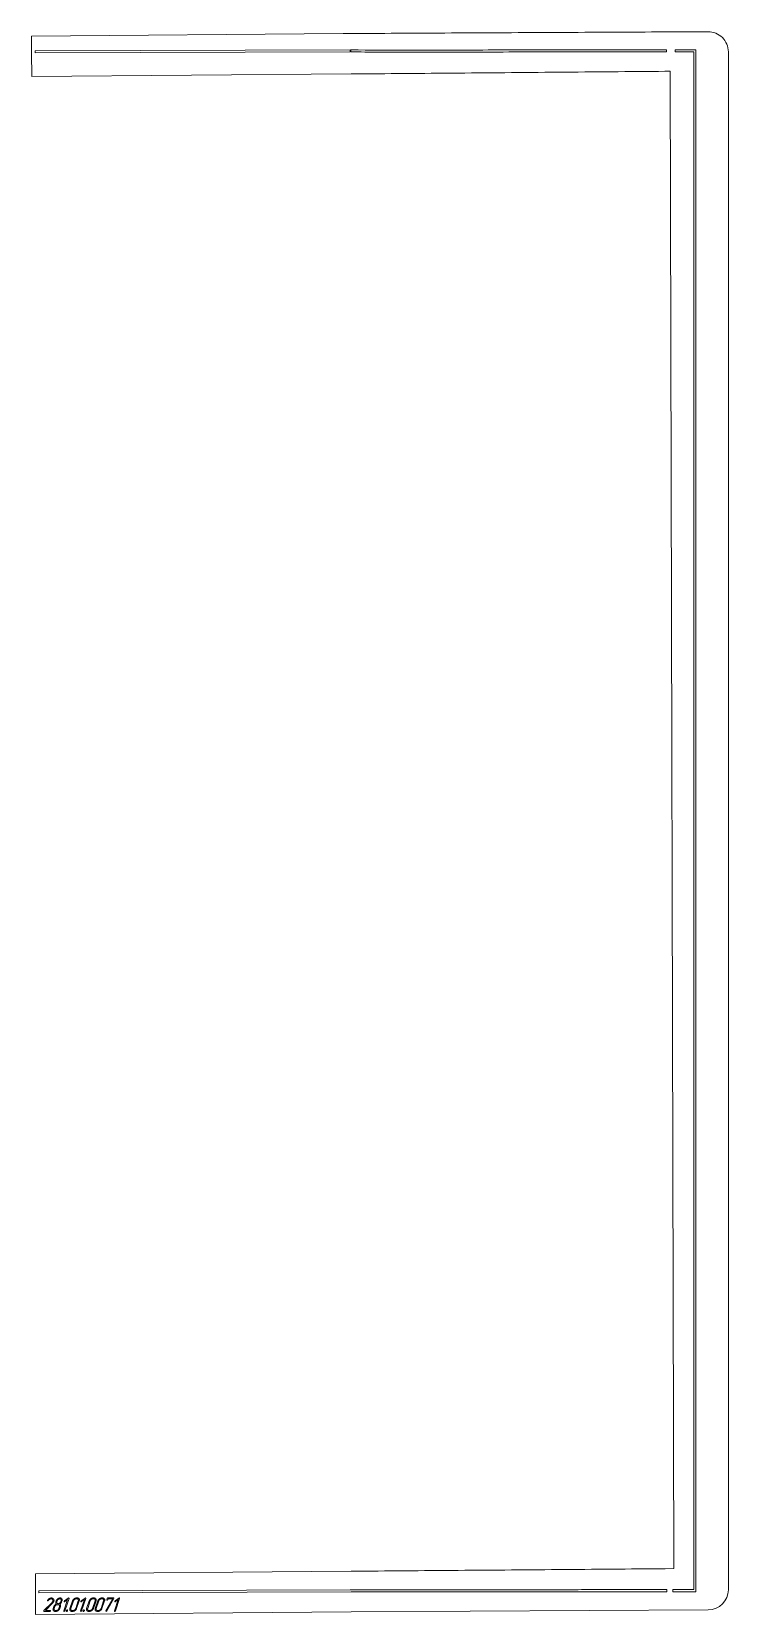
# Model space of a CAD drawing. Header units: millimetres. Extents: x -27 to 1006, y -4 to 2343.
import ezdxf

# ---------------------------------------------------------------- set-up
doc = ezdxf.new("R2010")
doc.units = ezdxf.units.MM
doc.linetypes.add('K5LT_BASIC', pattern=[0])
doc.layers.add('Engraving', color=7, linetype='Continuous')

msp = doc.modelspace()

# ---------------------------------------------------------------- linework, layer by layer
at = {"color": 143, "linetype": 'K5LT_BASIC', "lineweight": 15, "true_color": 0x33acca}
for p, q in [((-27.3, 2336.2), (435, 2340)), ((-27.3, 2311.2), (-27.3, 2336.2)), ((435, 2340), (446.8, 2340.1)), ((446.8, 2340.1), (456.7, 2340.1)), ((446.8, 2340.1), (446.8, 2340.1)), ((456.7, 2340.1), (456.8, 2340.1)), ((456.8, 2340.1), (466.6, 2340.2)), ((466.6, 2340.2), (466.7, 2340.2)), ((466.7, 2340.2), (476.5, 2340.2)), ((476.5, 2340.2), (476.6, 2340.2)), ((476.6, 2340.2), (486.4, 2340.3)), ((486.4, 2340.3), (486.5, 2340.3)), ((486.5, 2340.3), (496.3, 2340.3)), ((496.3, 2340.3), (496.4, 2340.3)), ((496.4, 2340.3), (506.2, 2340.4)), ((506.2, 2340.4), (506.3, 2340.4)), ((506.3, 2340.4), (516.1, 2340.5)), ((516.1, 2340.5), (516.2, 2340.5)), ((516.2, 2340.5), (526, 2340.5)), ((526, 2340.5), (526.1, 2340.5)), ((526.1, 2340.5), (535.9, 2340.6)), ((535.9, 2340.6), (536, 2340.6)), ((536, 2340.6), (545.8, 2340.6)), ((545.8, 2340.6), (545.9, 2340.6)), ((545.9, 2340.6), (555.7, 2340.7)), ((555.7, 2340.7), (555.8, 2340.7)), ((555.8, 2340.7), (565.6, 2340.7)), ((565.6, 2340.7), (565.7, 2340.7)), ((565.7, 2340.7), (575.5, 2340.8)), ((575.5, 2340.8), (575.6, 2340.8)), ((575.6, 2340.8), (585.4, 2340.8)), ((585.4, 2340.8), (585.5, 2340.8)), ((585.5, 2340.8), (595.3, 2340.9)), ((595.3, 2340.9), (595.4, 2340.9)), ((595.4, 2340.9), (605.3, 2340.9)), ((605.3, 2340.9), (615.2, 2341)), ((605.3, 2340.9), (605.3, 2340.9)), ((615.2, 2341), (625.1, 2341)), ((615.2, 2341), (615.2, 2341)), ((625.1, 2341), (635, 2341.1)), ((625.1, 2341), (625.1, 2341)), ((635, 2341.1), (635, 2341.1)), ((635, 2341.1), (644.9, 2341.1)), ((644.9, 2341.1), (654.8, 2341.2)), ((644.9, 2341.1), (644.9, 2341.1)), ((654.8, 2341.2), (664.7, 2341.2)), ((654.8, 2341.2), (654.8, 2341.2)), ((664.7, 2341.2), (674.6, 2341.3)), ((664.7, 2341.2), (664.7, 2341.2)), ((674.6, 2341.3), (684.5, 2341.3)), ((674.6, 2341.3), (674.6, 2341.3)), ((684.5, 2341.3), (694.4, 2341.4)), ((684.5, 2341.3), (684.5, 2341.3)), ((694.4, 2341.4), (694.4, 2341.4)), ((694.4, 2341.4), (704.3, 2341.4)), ((704.3, 2341.4), (714.2, 2341.5)), ((704.3, 2341.4), (704.3, 2341.4)), ((714.2, 2341.5), (724.1, 2341.5)), ((714.2, 2341.5), (714.2, 2341.5)), ((724.1, 2341.5), (734, 2341.6)), ((724.1, 2341.5), (724.1, 2341.5)), ((734, 2341.6), (734, 2341.6)), ((734, 2341.6), (743.9, 2341.6)), ((743.9, 2341.6), (753.8, 2341.7)), ((743.9, 2341.6), (743.9, 2341.6)), ((753.8, 2341.7), (753.8, 2341.7)), ((753.8, 2341.7), (763.7, 2341.7)), ((763.7, 2341.7), (773.6, 2341.8)), ((763.7, 2341.7), (763.7, 2341.7)), ((773.6, 2341.8), (783.5, 2341.8)), ((773.6, 2341.8), (773.6, 2341.8)), ((783.5, 2341.8), (793.4, 2341.9)), ((783.5, 2341.8), (783.5, 2341.8)), ((793.4, 2341.9), (793.4, 2341.9)), ((793.4, 2341.9), (803.3, 2341.9)), ((803.3, 2341.9), (813.2, 2342)), ((803.3, 2341.9), (803.3, 2341.9)), ((813.2, 2342), (823.1, 2342)), ((813.2, 2342), (813.2, 2342)), ((823.1, 2342), (833, 2342.1)), ((823.1, 2342), (823.1, 2342)), ((833, 2342.1), (833.1, 2342.1)), ((833.1, 2342.1), (842.9, 2342.1)), ((842.9, 2342.1), (843, 2342.1)), ((843, 2342.1), (852.8, 2342.2)), ((852.8, 2342.2), (852.9, 2342.2)), ((852.9, 2342.2), (862.7, 2342.2)), ((862.7, 2342.2), (862.8, 2342.2)), ((862.8, 2342.2), (872.6, 2342.3)), ((872.6, 2342.3), (872.7, 2342.3)), ((872.7, 2342.3), (882.5, 2342.3)), ((882.5, 2342.3), (882.6, 2342.3)), ((882.6, 2342.3), (892.4, 2342.4)), ((892.4, 2342.4), (892.5, 2342.4)), ((892.5, 2342.4), (902.2, 2342.4)), ((902.2, 2342.4), (902.3, 2342.4)), ((902.3, 2342.4), (902.4, 2342.4)), ((902.4, 2342.4), (912.2, 2342.5)), ((912.2, 2342.5), (912.3, 2342.5)), ((912.3, 2342.5), (976.1, 2342.8)), ((-27.2, 2276.2), (-27.3, 2311.2)), ((1006.2, 32.1), (1006.2, 2312.8)), ((446.8, 2280.1), (-27.2, 2276.2)), ((456.7, 2280.2), (446.8, 2280.1)), ((446.8, 2280.1), (446.8, 2280.1)), ((456.8, 2280.2), (456.7, 2280.2)), ((466.6, 2280.3), (456.8, 2280.2)), ((466.7, 2280.3), (466.6, 2280.3)), ((476.5, 2280.4), (466.7, 2280.3)), ((476.6, 2280.4), (476.5, 2280.4)), ((486.4, 2280.5), (476.6, 2280.4)), ((486.5, 2280.5), (486.4, 2280.5)), ((496.3, 2280.5), (486.5, 2280.5)), ((496.4, 2280.5), (496.3, 2280.5)), ((506.2, 2280.6), (496.4, 2280.5)), ((506.3, 2280.6), (506.2, 2280.6)), ((516.1, 2280.7), (506.3, 2280.6)), ((516.2, 2280.7), (516.1, 2280.7)), ((526, 2280.8), (516.2, 2280.7)), ((526.1, 2280.8), (526, 2280.8)), ((535.9, 2280.9), (526.1, 2280.8)), ((536, 2280.9), (535.9, 2280.9)), ((545.8, 2280.9), (536, 2280.9)), ((545.9, 2280.9), (545.8, 2280.9)), ((555.7, 2281), (545.9, 2280.9)), ((555.8, 2281), (555.7, 2281)), ((565.6, 2281.1), (555.8, 2281)), ((565.7, 2281.1), (565.6, 2281.1)), ((575.5, 2281.2), (565.7, 2281.1)), ((575.6, 2281.2), (575.5, 2281.2)), ((585.4, 2281.3), (575.6, 2281.2)), ((585.5, 2281.3), (585.4, 2281.3)), ((595.3, 2281.4), (585.5, 2281.3)), ((595.4, 2281.4), (595.3, 2281.4)), ((605.3, 2281.4), (595.4, 2281.4)), ((615.2, 2281.5), (605.3, 2281.4)), ((605.3, 2281.4), (605.3, 2281.4)), ((625.1, 2281.6), (615.2, 2281.5)), ((615.2, 2281.5), (615.2, 2281.5)), ((635, 2281.7), (625.1, 2281.6)), ((625.1, 2281.6), (625.1, 2281.6)), ((644.9, 2281.8), (635, 2281.7)), ((635, 2281.7), (635, 2281.7)), ((644.9, 2281.8), (644.9, 2281.8)), ((654.8, 2281.8), (644.9, 2281.8)), ((664.7, 2281.9), (654.8, 2281.8)), ((654.8, 2281.8), (654.8, 2281.8)), ((674.6, 2282), (664.7, 2281.9)), ((664.7, 2281.9), (664.7, 2281.9)), ((684.5, 2282.1), (674.6, 2282)), ((674.6, 2282), (674.6, 2282)), ((694.4, 2282.2), (684.5, 2282.1)), ((684.5, 2282.1), (684.5, 2282.1)), ((704.3, 2282.3), (694.4, 2282.2)), ((694.4, 2282.2), (694.4, 2282.2)), ((704.3, 2282.3), (704.3, 2282.3)), ((714.2, 2282.3), (704.3, 2282.3)), ((724.1, 2282.4), (714.2, 2282.3)), ((714.2, 2282.3), (714.2, 2282.3)), ((734, 2282.5), (724.1, 2282.4)), ((724.1, 2282.4), (724.1, 2282.4)), ((743.9, 2282.6), (734, 2282.5)), ((734, 2282.5), (734, 2282.5)), ((753.8, 2282.7), (743.9, 2282.6)), ((743.9, 2282.6), (743.9, 2282.6)), ((753.8, 2282.7), (753.8, 2282.7)), ((763.7, 2282.7), (753.8, 2282.7)), ((773.6, 2282.8), (763.7, 2282.7)), ((763.7, 2282.7), (763.7, 2282.7)), ((783.5, 2282.9), (773.6, 2282.8)), ((773.6, 2282.8), (773.6, 2282.8)), ((793.4, 2283), (783.5, 2282.9)), ((783.5, 2282.9), (783.5, 2282.9)), ((803.3, 2283.1), (793.4, 2283)), ((793.4, 2283), (793.4, 2283)), ((813.2, 2283.2), (803.3, 2283.1)), ((803.3, 2283.1), (803.3, 2283.1)), ((823.1, 2283.2), (813.2, 2283.2)), ((813.2, 2283.2), (813.2, 2283.2)), ((833, 2283.3), (823.1, 2283.2)), ((823.1, 2283.2), (823.1, 2283.2)), ((833.1, 2283.3), (833, 2283.3)), ((842.9, 2283.4), (833.1, 2283.3)), ((843, 2283.4), (842.9, 2283.4)), ((852.8, 2283.5), (843, 2283.4)), ((852.9, 2283.5), (852.8, 2283.5)), ((862.7, 2283.6), (852.9, 2283.5)), ((862.8, 2283.6), (862.7, 2283.6)), ((872.6, 2283.6), (862.8, 2283.6)), ((872.7, 2283.6), (872.6, 2283.6)), ((882.5, 2283.7), (872.7, 2283.6)), ((882.6, 2283.7), (882.5, 2283.7)), ((892.4, 2283.8), (882.6, 2283.7)), ((892.5, 2283.8), (892.4, 2283.8)), ((902.3, 2283.9), (892.5, 2283.8)), ((902.4, 2283.9), (902.3, 2283.9)), ((912.2, 2284), (902.4, 2283.9)), ((912.3, 2284), (912.2, 2284)), ((920.1, 2284), (912.3, 2284)), ((925.5, 63.4), (920.1, 2284)), ((-21.8, 55.6), (446.8, 59.5)), ((-21.7, 27.6), (-21.8, 55.6)), ((446.8, 59.5), (456.7, 59.5)), ((446.8, 59.5), (446.8, 59.5)), ((456.7, 59.5), (456.8, 59.5)), ((456.8, 59.5), (466.6, 59.6)), ((466.6, 59.6), (466.7, 59.6)), ((466.7, 59.6), (476.5, 59.7)), ((476.5, 59.7), (476.6, 59.7)), ((476.6, 59.7), (486.4, 59.8)), ((486.4, 59.8), (486.5, 59.8)), ((486.5, 59.8), (496.3, 59.9)), ((496.3, 59.9), (496.4, 59.9)), ((496.4, 59.9), (506.2, 60)), ((506.2, 60), (506.3, 60)), ((506.3, 60), (516.1, 60)), ((516.1, 60), (516.2, 60)), ((516.2, 60), (526, 60.1)), ((526, 60.1), (526.1, 60.1)), ((526.1, 60.1), (535.9, 60.2)), ((535.9, 60.2), (536, 60.2)), ((536, 60.2), (545.8, 60.3)), ((545.8, 60.3), (545.9, 60.3)), ((545.9, 60.3), (555.7, 60.4)), ((555.7, 60.4), (555.8, 60.4)), ((555.8, 60.4), (565.6, 60.4)), ((565.6, 60.4), (565.7, 60.4)), ((565.7, 60.4), (575.5, 60.5)), ((575.5, 60.5), (575.6, 60.5)), ((575.6, 60.5), (585.4, 60.6)), ((585.4, 60.6), (585.5, 60.6)), ((585.5, 60.6), (595.3, 60.7)), ((595.3, 60.7), (595.4, 60.7)), ((595.4, 60.7), (605.3, 60.8)), ((605.3, 60.8), (615.2, 60.9)), ((605.3, 60.8), (605.3, 60.8)), ((615.2, 60.9), (615.2, 60.9)), ((615.2, 60.9), (625.1, 60.9)), ((625.1, 60.9), (635, 61)), ((625.1, 60.9), (625.1, 60.9)), ((635, 61), (644.9, 61.1)), ((635, 61), (635, 61)), ((644.9, 61.1), (654.8, 61.2)), ((644.9, 61.1), (644.9, 61.1)), ((654.8, 61.2), (664.7, 61.3)), ((654.8, 61.2), (654.8, 61.2)), ((664.7, 61.3), (664.7, 61.3)), ((664.7, 61.3), (674.6, 61.3)), ((674.6, 61.3), (684.5, 61.4)), ((674.6, 61.3), (674.6, 61.3)), ((684.5, 61.4), (694.4, 61.5)), ((684.5, 61.4), (684.5, 61.4)), ((694.4, 61.5), (704.3, 61.6)), ((694.4, 61.5), (694.4, 61.5)), ((704.3, 61.6), (714.2, 61.7)), ((704.3, 61.6), (704.3, 61.6)), ((714.2, 61.7), (724.1, 61.8)), ((714.2, 61.7), (714.2, 61.7)), ((724.1, 61.8), (724.1, 61.8)), ((724.1, 61.8), (734, 61.8)), ((734, 61.8), (743.9, 61.9)), ((734, 61.8), (734, 61.8)), ((743.9, 61.9), (753.8, 62)), ((743.9, 61.9), (743.9, 61.9)), ((753.8, 62), (763.7, 62.1)), ((753.8, 62), (753.8, 62)), ((763.7, 62.1), (773.6, 62.2)), ((763.7, 62.1), (763.7, 62.1)), ((773.6, 62.2), (783.5, 62.2)), ((773.6, 62.2), (773.6, 62.2)), ((783.5, 62.2), (793.4, 62.3)), ((783.5, 62.2), (783.5, 62.2)), ((793.4, 62.3), (803.3, 62.4)), ((793.4, 62.3), (793.4, 62.3)), ((803.3, 62.4), (813.2, 62.5)), ((803.3, 62.4), (803.3, 62.4)), ((813.2, 62.5), (823.1, 62.6)), ((813.2, 62.5), (813.2, 62.5)), ((823.1, 62.6), (833, 62.7)), ((823.1, 62.6), (823.1, 62.6)), ((833, 62.7), (833.1, 62.7)), ((833.1, 62.7), (842.9, 62.7)), ((842.9, 62.7), (843, 62.7)), ((843, 62.7), (852.8, 62.8)), ((852.8, 62.8), (852.9, 62.8)), ((852.9, 62.8), (862.7, 62.9)), ((862.7, 62.9), (862.8, 62.9)), ((862.8, 62.9), (872.6, 63)), ((872.6, 63), (872.7, 63)), ((872.7, 63), (882.5, 63.1)), ((882.5, 63.1), (882.6, 63.1)), ((882.6, 63.1), (892.4, 63.1)), ((892.4, 63.1), (892.5, 63.1)), ((892.5, 63.1), (902.3, 63.2)), ((902.3, 63.2), (902.4, 63.2)), ((902.4, 63.2), (912.2, 63.3)), ((912.2, 63.3), (912.3, 63.3)), ((912.3, 63.3), (925.5, 63.4)), ((-21.6, -4.4), (-21.7, 27.6)), ((976.3, 2.1), (446.8, -0.5)), ((446.8, -0.5), (-21.6, -4.4))]:
    msp.add_line(p, q, dxfattribs=at)
for centre, major_axis, ratio, start_param, end_param in [((976.2, 2312.8), (0, -30), 0.999999, 1.570796, 3.146684), ((976.2, 32.2), (-0.1, 30), 1, 3.142353, 4.707522)]:
    msp.add_ellipse(centre, major_axis=major_axis, ratio=ratio, start_param=start_param, end_param=end_param, dxfattribs=at)
at = {"layer": 'Engraving', "color": 143, "linetype": 'K5LT_BASIC', "lineweight": 15, "true_color": 0x33acca}
for p, q in [((445.4, 2315.7), (-22.3, 2314.2)), ((-22.3, 2314.2), (-22.3, 2311.2)), ((-22.3, 2311.2), (445.4, 2312.7)), ((445.4, 2312.7), (445.4, 2315.7)), ((446.4, 2315.7), (446.1, 2312.7)), ((914.4, 2315.7), (914.4, 2312.7)), ((958.1, 2315.7), (927.3, 2315.7)), ((927.3, 2315.7), (927.3, 2312.7)), ((927.3, 2312.7), (955.1, 2312.7)), ((955.1, 2312.7), (955.1, 32.2)), ((958.1, 29.2), (958.1, 2315.7)), ((445.3, 32.1), (-16.7, 30.6)), ((-16.7, 30.6), (-16.7, 27.6)), ((-16.7, 27.6), (446.7, 29.1)), ((915, 32.2), (915, 29.2)), ((923.9, 32.2), (923.9, 29.2)), ((955.1, 32.2), (923.9, 32.2)), ((923.9, 29.2), (958.1, 29.2)), ((2.8, 12.9), (-9.1, 1.1)), ((-8.8, 0), (-0.3, 0)), ((-7, 1.4), (3.7, 12.1)), ((0.1, 1.4), (-7, 1.4)), ((-3.6, 16.5), (-3.8, 16.3)), ((3.2, 13.5), (2.8, 12.9)), ((3.6, 14), (3.2, 13.5)), ((5.6, 7.1), (4.6, 4.3)), ((7, 7.1), (6, 4.3)), ((7.9, 1.4), (9.3, 1.4)), ((9.2, 15.7), (8.7, 14.2)), ((10.6, 15.6), (10.1, 14.2)), ((12.2, 9.9), (10.8, 9.9)), ((14, 19.8), (13.1, 19.6)), ((13.1, 4.3), (14.1, 7.1)), ((14.4, 19.9), (14, 19.8)), ((14.9, 19.9), (14.4, 19.9)), ((14.5, 4.3), (15.5, 7.1)), ((15.8, 14.2), (16.3, 15.6)), ((17.2, 14.2), (17.7, 15.6)), ((17.7, 15.6), (17.9, 16.1)), ((17.9, 16.5), (18, 17.3)), ((17.9, 16.1), (17.9, 16.5)), ((26.1, 17.5), (20.4, 0.7)), ((27, 19.7), (21.3, 15.4)), ((21.8, 0.7), (28.1, 19.2)), ((22, 14.4), (26.1, 17.5)), ((33.3, 15.6), (29.5, 4.3)), ((34.8, 15.6), (30.9, 4.3)), ((32.8, 1.4), (34.2, 1.4)), ((38, 4.3), (41.9, 15.6)), ((40, 18.5), (38.6, 18.5)), ((40.5, 19.9), (39, 19.9)), ((39.4, 4.3), (43.3, 15.6)), ((50.9, 17.5), (45.2, 0.7)), ((51.9, 19.7), (46.2, 15.4)), ((46.6, 0.7), (52.9, 19.2)), ((46.8, 14.4), (50.9, 17.5)), ((58.2, 15.6), (54.3, 4.3)), ((59.6, 15.6), (55.8, 4.3)), ((57.6, 1.4), (59.1, 1.4)), ((62.9, 4.3), (66.7, 15.6)), ((64.9, 18.5), (63.4, 18.5)), ((65.3, 19.9), (63.9, 19.9)), ((64.3, 4.3), (68.2, 15.6)), ((70.9, 15.6), (67, 4.3)), ((72.3, 15.6), (68.5, 4.3)), ((70.3, 1.4), (71.8, 1.4)), ((75.6, 4.3), (79.4, 15.6)), ((77.6, 18.5), (76.1, 18.5)), ((78, 19.9), (76.6, 19.9)), ((77, 4.3), (80.9, 15.6)), ((82.9, 0.9), (82.8, 0.7)), ((92.9, 18.5), (82.9, 0.9)), ((83.3, 0), (83.7, 0.1)), ((84.8, 19.2), (84.1, 17.1)), ((84.1, 0.6), (94.7, 19)), ((85.5, 17.1), (86, 18.5)), ((94.3, 19.9), (85.8, 19.9)), ((86, 18.5), (92.9, 18.5)), ((94.7, 19), (94.8, 19.2)), ((101.2, 17.5), (95.5, 0.7)), ((102.2, 19.7), (96.5, 15.4)), ((96.9, 0.7), (103.2, 19.2)), ((97.1, 14.4), (101.2, 17.5)), ((7.4, 0), (8.8, 0)), ((32.3, 0), (33.7, 0)), ((57.2, 0), (58.6, 0)), ((69.9, 0), (71.3, 0))]:
    msp.add_line(p, q, dxfattribs=at)
for points, knots in [([(914.4, 2312.7), (884.5, 2312.7), (834.6, 2312.7), (764.9, 2312.7), (703, 2312.7), (641.6, 2312.6), (582.8, 2312.6), (532.4, 2312.6), (487.6, 2312.5), (460, 2312.7), (446.1, 2312.7)], [0, 0, 0, 0, 1.913796, 3.199133, 4.467659, 5.877818, 7.130183, 8.23358, 9.109866, 10, 10, 10, 10]), ([(446.4, 2315.7), (474.6, 2315.5), (521.5, 2315.6), (589.4, 2315.6), (647.6, 2315.6), (704.9, 2315.7), (758.8, 2315.7), (828.3, 2315.7), (880.1, 2315.7), (914.4, 2315.7)], [0, 0, 0, 0, 1.630194, 2.706358, 3.912647, 4.991696, 6.007564, 7.023139, 9, 9, 9, 9]), ([(445.3, 32.1), (463.4, 32.1), (490.9, 32.1), (530.4, 32.1), (564, 32.1), (599.2, 32.1), (631.7, 32.1), (660.8, 32.1), (688.3, 32.1), (714.8, 32.1), (740.1, 32.1), (762.6, 32.1), (783.5, 32.2), (803.3, 32.2), (823.1, 32.2), (842.9, 32.2), (862.7, 32.2), (886.7, 32.2), (904.2, 32.2), (915, 32.2)], [0, 0, 0, 0, 2.197048, 3.332445, 4.800769, 6.269708, 7.605107, 8.740504, 9.80944, 10.944837, 11.946694, 12.881474, 13.682097, 14.482721, 15.283345, 16.0852, 16.88644, 17.687679, 19, 19, 19, 19]), ([(915, 29.2), (902, 29.2), (881.8, 29.2), (855, 29.2), (833.6, 29.2), (807.2, 29.2), (774.2, 29.2), (735.7, 29.1), (693.8, 29.1), (648.2, 29.1), (596.5, 29.1), (545.7, 29.1), (495, 29.1), (463.6, 29.1), (446.7, 29.1)], [0, 0, 0, 0, 1.167733, 1.809009, 2.400711, 3.091561, 4.177183, 5.361952, 6.545812, 7.927512, 9.457024, 11.184377, 12.485441, 14, 14, 14, 14])]:
    msp.add_open_spline(points, degree=3, knots=knots, dxfattribs=at)
for points in [[(-9.1, 1.1), (-9.2, 1), (-9.3, 0.8)], [(-9.3, 0.8), (-9.4, 0.5), (-9.3, 0.2)], [(-9.3, 0.2), (-9.1, 0), (-8.8, 0)], [(-3.8, 16.3), (-3.9, 16), (-3.7, 15.8)], [(-3.7, 15.8), (-3.6, 15.6), (-3.3, 15.6)], [(-0.9, 19.1), (-2.5, 18.3), (-3.6, 16.5)], [(-3.3, 15.6), (-3, 15.6), (-2.8, 15.7)], [(-2.8, 15.7), (-2.6, 15.8), (-2.5, 16)], [(-2.5, 16), (-1.5, 17.4), (-0.5, 17.9)], [(2, 19.9), (0.5, 19.9), (-0.9, 19.1)], [(-0.5, 17.9), (0.6, 18.5), (1.5, 18.5)], [(-0.3, 0), (0, 0), (0.3, 0.2)], [(0.5, 1.2), (0.4, 1.4), (0.1, 1.4)], [(0.3, 0.2), (0.5, 0.5), (0.6, 0.7)], [(0.6, 0.7), (0.7, 1), (0.5, 1.2)], [(1.5, 18.5), (2.2, 18.5), (2.9, 18.2)], [(5.1, 18.5), (4, 19.9), (2, 19.9)], [(2.9, 18.2), (3.5, 17.9), (3.8, 17.4)], [(4.2, 15), (4, 14.5), (3.6, 14)], [(3.7, 12.1), (4.5, 13), (4.9, 13.7)], [(3.8, 17.4), (4.6, 16.5), (4.2, 15)], [(4.6, 4.3), (4, 2.5), (4.9, 1.2)], [(4.9, 13.7), (5.4, 14.3), (5.6, 15)], [(4.9, 1.2), (5.8, 0), (7.4, 0)], [(5.6, 15), (6.3, 17.1), (5.1, 18.5)], [(6.9, 9.2), (5.9, 8.2), (5.6, 7.1)], [(6, 4.3), (5.6, 3.1), (6.2, 2.3)], [(6.2, 2.3), (6.8, 1.4), (7.9, 1.4)], [(9.1, 10.9), (7.8, 10.2), (6.9, 9.2)], [(8.5, 9.1), (7.4, 8.3), (7, 7.1)], [(8.7, 14.2), (8.3, 13.2), (8.5, 12.3)], [(8.5, 12.3), (8.6, 11.5), (9.1, 10.9)], [(10.8, 9.9), (9.6, 9.9), (8.5, 9.1)], [(8.8, 0), (10.6, 0), (12.3, 1.2)], [(11.4, 18.7), (9.7, 17.3), (9.2, 15.7)], [(9.3, 1.4), (10.5, 1.4), (11.6, 2.2)], [(10.1, 14.2), (9.7, 13), (10.2, 12.2)], [(10.2, 12.2), (10.8, 11.4), (12, 11.4)], [(12.1, 17.7), (11, 16.8), (10.6, 15.6)], [(13.1, 19.6), (12.3, 19.3), (11.4, 18.7)], [(11.6, 2.2), (12.7, 3.1), (13.1, 4.3)], [(12, 11.4), (13.1, 11.4), (14.2, 12.2)], [(14.4, 18.5), (13.2, 18.5), (12.1, 17.7)], [(14, 9.1), (13.4, 9.9), (12.2, 9.9)], [(12.3, 1.2), (13.9, 2.5), (14.5, 4.3)], [(14.1, 7.1), (14.5, 8.3), (14, 9.1)], [(14.2, 12.2), (15.4, 13), (15.8, 14.2)], [(16.1, 17.6), (15.6, 18.5), (14.4, 18.5)], [(14.5, 10.9), (15.5, 11.6), (16.2, 12.4)], [(15.6, 9.4), (15.3, 10.4), (14.5, 10.9)], [(17.5, 18.7), (16.6, 19.9), (14.9, 19.9)], [(15.5, 7.1), (15.9, 8.3), (15.6, 9.4)], [(16.3, 15.6), (16.7, 16.8), (16.1, 17.6)], [(16.2, 12.4), (16.9, 13.2), (17.2, 14.2)], [(18, 17.3), (17.9, 18.1), (17.5, 18.7)], [(20.4, 0.7), (20.2, 0.3), (20.4, 0.2)], [(20.4, 0.2), (20.7, 0), (20.8, 0)], [(20.8, 0), (21.1, 0), (21.4, 0.2)], [(21.3, 15.4), (21, 15), (20.9, 14.9)], [(20.9, 14.9), (20.8, 14.6), (21, 14.4)], [(21, 14.4), (21.1, 14.2), (21.4, 14.2)], [(21.4, 14.2), (21.7, 14.2), (22, 14.4)], [(21.4, 0.2), (21.7, 0.4), (21.8, 0.7)], [(24, 1.1), (23.8, 0.6), (24, 0.3)], [(24.5, 1.7), (24.1, 1.3), (24, 1.1)], [(24, 0.3), (24.2, 0), (24.7, 0)], [(25.4, 2.1), (24.9, 2.1), (24.5, 1.7)], [(24.7, 0), (25.2, 0), (25.6, 0.3)], [(26, 1.8), (25.8, 2.1), (25.4, 2.1)], [(25.6, 0.3), (26, 0.7), (26.1, 1.1)], [(26.1, 1.1), (26.2, 1.4), (26, 1.8)], [(27.6, 19.9), (27.3, 19.9), (27, 19.7)], [(28, 19.7), (27.9, 19.9), (27.6, 19.9)], [(28.1, 19.2), (28.2, 19.5), (28, 19.7)], [(29.5, 4.3), (28.9, 2.5), (29.8, 1.2)], [(29.8, 1.2), (30.6, 0), (32.3, 0)], [(30.9, 4.3), (30.5, 3.1), (31.1, 2.3)], [(31.1, 2.3), (31.6, 1.4), (32.8, 1.4)], [(35.6, 18.6), (33.9, 17.3), (33.3, 15.6)], [(33.7, 0), (35.5, 0), (37.2, 1.3)], [(34.2, 1.4), (35.3, 1.4), (36.5, 2.2)], [(36.3, 17.6), (35.2, 16.8), (34.8, 15.6)], [(39, 19.9), (37.3, 19.9), (35.6, 18.6)], [(38.6, 18.5), (37.4, 18.5), (36.3, 17.6)], [(36.5, 2.2), (37.6, 3), (38, 4.3)], [(37.2, 1.3), (38.8, 2.5), (39.4, 4.3)], [(41.7, 17.6), (41.2, 18.5), (40, 18.5)], [(43.1, 18.7), (42.2, 19.9), (40.5, 19.9)], [(41.9, 15.6), (42.3, 16.8), (41.7, 17.6)], [(43.3, 15.6), (43.9, 17.4), (43.1, 18.7)], [(45.2, 0.7), (45.1, 0.3), (45.3, 0.2)], [(45.3, 0.2), (45.6, 0), (45.7, 0)], [(45.7, 0), (46, 0), (46.3, 0.2)], [(46.2, 15.4), (45.8, 15), (45.8, 14.9)], [(45.8, 14.9), (45.7, 14.6), (45.8, 14.4)], [(45.8, 14.4), (46, 14.2), (46.3, 14.2)], [(46.3, 14.2), (46.6, 14.2), (46.8, 14.4)], [(46.3, 0.2), (46.5, 0.4), (46.6, 0.7)], [(49.3, 1.7), (48.9, 1.3), (48.8, 1.1)], [(48.8, 1.1), (48.7, 0.6), (48.9, 0.3)], [(48.9, 0.3), (49, 0), (49.5, 0)], [(50.3, 2.1), (49.7, 2.1), (49.3, 1.7)], [(49.5, 0), (50.1, 0), (50.4, 0.3)], [(50.9, 1.8), (50.7, 2.1), (50.3, 2.1)], [(50.4, 0.3), (50.8, 0.7), (51, 1.1)], [(51, 1.1), (51.1, 1.4), (50.9, 1.8)], [(52.4, 19.9), (52.2, 19.9), (51.9, 19.7)], [(52.9, 19.7), (52.7, 19.9), (52.4, 19.9)], [(52.9, 19.2), (53, 19.5), (52.9, 19.7)], [(54.3, 4.3), (53.7, 2.5), (54.6, 1.2)], [(54.6, 1.2), (55.5, 0), (57.2, 0)], [(55.8, 4.3), (55.4, 3.1), (55.9, 2.3)], [(55.9, 2.3), (56.5, 1.4), (57.6, 1.4)], [(60.5, 18.6), (58.8, 17.3), (58.2, 15.6)], [(58.6, 0), (60.4, 0), (62, 1.3)], [(59.1, 1.4), (60.2, 1.4), (61.3, 2.2)], [(61.1, 17.6), (60, 16.8), (59.6, 15.6)], [(63.9, 19.9), (62.1, 19.9), (60.5, 18.6)], [(63.4, 18.5), (62.3, 18.5), (61.1, 17.6)], [(61.3, 2.2), (62.5, 3), (62.9, 4.3)], [(62, 1.3), (63.7, 2.5), (64.3, 4.3)], [(66.6, 17.6), (66, 18.5), (64.9, 18.5)], [(67.9, 18.7), (67.1, 19.9), (65.3, 19.9)], [(66.7, 15.6), (67.1, 16.8), (66.6, 17.6)], [(67, 4.3), (66.4, 2.5), (67.3, 1.2)], [(67.3, 1.2), (68.2, 0), (69.9, 0)], [(68.2, 15.6), (68.8, 17.4), (67.9, 18.7)], [(68.5, 4.3), (68.1, 3.1), (68.6, 2.3)], [(68.6, 2.3), (69.2, 1.4), (70.3, 1.4)], [(73.2, 18.6), (71.5, 17.3), (70.9, 15.6)], [(71.3, 0), (73.1, 0), (74.7, 1.3)], [(71.8, 1.4), (72.9, 1.4), (74, 2.2)], [(73.8, 17.6), (72.7, 16.8), (72.3, 15.6)], [(76.6, 19.9), (74.8, 19.9), (73.2, 18.6)], [(76.1, 18.5), (75, 18.5), (73.8, 17.6)], [(74, 2.2), (75.2, 3), (75.6, 4.3)], [(74.7, 1.3), (76.4, 2.5), (77, 4.3)], [(79.3, 17.6), (78.7, 18.5), (77.6, 18.5)], [(80.6, 18.7), (79.8, 19.9), (78, 19.9)], [(79.4, 15.6), (79.8, 16.8), (79.3, 17.6)], [(80.9, 15.6), (81.5, 17.4), (80.6, 18.7)], [(82.8, 0.7), (82.7, 0.4), (82.8, 0.2)], [(82.8, 0.2), (83, 0), (83.3, 0)], [(83.7, 0.1), (84.1, 0.5), (84.1, 0.6)], [(84.1, 17.1), (84, 16.7), (84.1, 16.5)], [(84.1, 16.5), (84.4, 16.4), (84.6, 16.4)], [(84.6, 16.4), (84.9, 16.4), (85.1, 16.5)], [(85.8, 19.9), (85.1, 19.9), (84.8, 19.2)], [(85.1, 16.5), (85.4, 16.7), (85.5, 17.1)], [(94.8, 19.7), (94.6, 19.9), (94.3, 19.9)], [(94.8, 19.2), (94.9, 19.5), (94.8, 19.7)], [(95.5, 0.7), (95.4, 0.3), (95.5, 0.2)], [(95.5, 0.2), (95.8, 0), (96, 0)], [(96.1, 14.9), (96, 14.6), (96.1, 14.4)], [(96, 0), (96.3, 0), (96.5, 0.2)], [(96.5, 15.4), (96.1, 15), (96.1, 14.9)], [(96.1, 14.4), (96.3, 14.2), (96.6, 14.2)], [(96.5, 0.2), (96.8, 0.4), (96.9, 0.7)], [(96.6, 14.2), (96.8, 14.2), (97.1, 14.4)], [(102.7, 19.9), (102.4, 19.9), (102.2, 19.7)], [(103.1, 19.7), (103, 19.9), (102.7, 19.9)], [(103.2, 19.2), (103.3, 19.5), (103.1, 19.7)]]:
    msp.add_open_spline(points, degree=2, dxfattribs=at)

doc.saveas('drawing.dxf')
